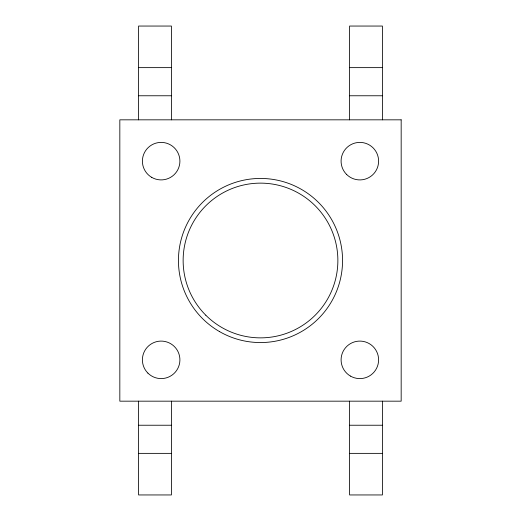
<?xml version="1.0" encoding="UTF-8"?>
<svg xmlns="http://www.w3.org/2000/svg" width="521" height="521" viewBox="0 0 521 521"><rect width="100%" height="100%" fill="white"/><g stroke="black" fill="none" stroke-linecap="round" stroke-linejoin="round"><path stroke-width="0.78" d="M138.586 67.632L171.409 67.632M349.591 67.632L382.414 67.632M138.586 95.766L171.409 95.766M349.591 95.766L382.414 95.766M138.586 425.234L171.409 425.234M349.591 425.234L382.414 425.234M138.586 453.368L171.409 453.368M349.591 453.368L382.414 453.368M382.414 119.83L382.414 26.05L349.591 26.05L349.591 119.83M382.414 401.17L382.414 494.95L349.591 494.95L349.591 401.17M171.409 119.83L171.409 26.05L138.586 26.05L138.586 119.83M171.409 401.17L171.409 494.95L138.586 494.95L138.586 401.17M401.17 119.83L119.83 119.83L119.83 401.17L401.17 401.17L401.17 119.83M219.471 331.564A82.058 82.058 0 0 0 342.558 260.5A82.058 82.058 0 0 0 219.471 189.436A82.058 82.058 0 0 0 219.471 331.564M346.582 174.418A18.756 18.756 0 0 0 377.966 166.01A18.756 18.756 0 0 0 354.99 143.034A18.756 18.756 0 0 0 346.582 174.418M151.774 177.394A18.756 18.756 0 0 0 179.908 161.152A18.756 18.756 0 0 0 151.774 144.91A18.756 18.756 0 0 0 151.774 177.394M147.892 373.108A18.756 18.756 0 0 0 179.27 364.7A18.756 18.756 0 0 0 156.3 341.73A18.756 18.756 0 0 0 147.892 373.108M350.47 376.09A18.756 18.756 0 0 0 378.604 359.848A18.756 18.756 0 0 0 350.47 343.606A18.756 18.756 0 0 0 350.47 376.09M205.795 315.205A77.368 77.368 0 0 0 335.231 280.526A77.368 77.368 0 0 0 240.474 185.769A77.368 77.368 0 0 0 205.795 315.205"/></g></svg>
